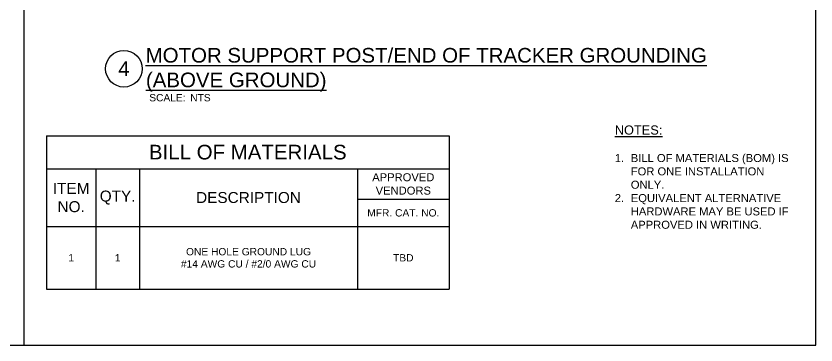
# Model space of a CAD drawing. Header units: feet. Extents: x 0.3 to 98.5, y -18.6 to 31.5.
# Drawn here: x 77.44 to 88.37, y -12.81 to -8.31 of the extents above; entities that cross this region are included whole.
import ezdxf
from ezdxf.enums import TextEntityAlignment as Align

# ---------------------------------------------------------------- set-up
doc = ezdxf.new("R2010")
doc.units = ezdxf.units.FT
doc.header["$MEASUREMENT"] = 0
doc.layers.add('G-ANNO-TEXT', color=1, linetype='Continuous')
doc.layers.add('G-ANNO-TEXT @ 1', color=1, linetype='Continuous')
doc.layers.add('G-NPLT', color=67, linetype='Continuous', plot=False)
doc.styles.add('NEI-A', font='arial.ttf')

# ---------------------------------------------------------------- blocks, each defined once
blk = doc.blocks.new('*T24')
at = {"layer": 'G-ANNO-TEXT', "color": 0, "linetype": 'ByBlock', "lineweight": -2, "transparency": 16777216}
for p, q in [((0, 0), (5.5, 0)), ((0, 0), (0, -2.095)), ((5.5, 0), (5.5, -2.095)), ((0, -0.45), (5.5, -0.45)), ((0.674, -0.45), (0.674, -2.095)), ((1.27, -0.45), (1.27, -2.095)), ((4.25, -0.45), (4.25, -2.095)), ((4.25, -0.867), (5.5, -0.867)), ((0, -1.24), (5.5, -1.24)), ((0, -2.095), (5.5, -2.095))]:
    blk.add_line(p, q, dxfattribs=at)
at = {"layer": 'G-ANNO-TEXT', "color": 0, "transparency": 16777216, "attachment_point": 5, "style": 'NEI-A'}
for s, insert, char_height, width in [('BILL OF MATERIALS', (2.75, -0.225), 0.2, 5.38), ('APPROVED VENDORS', (4.875, -0.659), 0.10938, 1.13), ('ITEM\\PNO.', (0.337, -0.845), 0.15, 0.55437), ('QTY.', (0.972, -0.845), 0.15, 0.47587), ('DESCRIPTION', (2.76, -0.845), 0.15, 2.85976), ('MFR. CAT. NO.', (4.875, -1.054), 0.1, 1.13), ('1', (0.337, -1.668), 0.1, 0.55437), ('1', (0.972, -1.668), 0.1, 0.47587), ('ONE HOLE GROUND LUG^J#14 AWG CU / #2/0 AWG CU', (2.76, -1.668), 0.1, 2.85976), ('TBD', (4.875, -1.668), 0.1, 1.13)]:
    blk.add_mtext(s, dxfattribs=dict(at, insert=insert, char_height=char_height, width=width))
blk = doc.blocks.new('DETAIL_TITLE')
blk.add_circle((0.592, -0.513), 0.25)
at = {"style": 'NEI-A'}
blk.add_attdef('DETAIL_TITLE_001', (0.91, -0.485), '', height=0.2, dxfattribs=at)
at = {"style": 'NEI-A', "flags": 8}
blk.add_attdef('#', text='', height=0.2, dxfattribs=at).set_placement((0.592, -0.511), align=Align.MIDDLE_CENTER)
at = {"style": 'NEI-A'}
for tag, p in [('SCALE:', (0.939, -0.738)), ('1"_=_', (1.547, -0.738))]:
    blk.add_attdef(tag, text='', height=0.1, dxfattribs=at).set_placement(p, align=Align.BOTTOM_LEFT)

msp = doc.modelspace()

# ---------------------------------------------------------------- linework, layer by layer
at = {"layer": 'G-NPLT'}
msp.add_line((45.09242, -12.80943), (88.37485, -12.80943), dxfattribs=at)
for points in [[(77.55425, -12.80943), (77.55425, 10.31345)], [(88.37485, -12.80943), (88.37485, 10.31345)]]:
    msp.add_lwpolyline(points, dxfattribs=at)

# ---------------------------------------------------------------- block references
msp.add_blockref('*T24', (77.86134, -9.94999))
at = {"layer": 'G-ANNO-TEXT @ 1'}
ref = msp.add_blockref('DETAIL_TITLE', (78.32654, -8.52128), dxfattribs=at)
ref.add_attrib('#', '4', dxfattribs={"layer": '0', "height": 0.2, "style": 'NEI-A'}).set_placement((78.91874, -9.03218), align=Align.MIDDLE_CENTER)
ref.add_attrib('DETAIL_TITLE_001', '%%UMOTOR SUPPORT POST/END OF TRACKER GROUNDING', (79.2157, -8.94997), dxfattribs={"layer": '0', "height": 0.2, "style": 'NEI-A'})
ref.add_attrib('SCALE:', 'SCALE:', dxfattribs={"layer": '0', "height": 0.1, "style": 'NEI-A'}).set_placement((79.26519, -9.37963), align=Align.TOP_LEFT)
ref.add_attrib('1"_=_', 'NTS', dxfattribs={"layer": '0', "height": 0.1, "style": 'NEI-A'}).set_placement((79.82492, -9.37963), align=Align.TOP_LEFT)
ref.add_attrib('DETAIL_TITLE_002', '%%U(ABOVE GROUND)', (79.21952, -9.28685), dxfattribs={"layer": '0', "height": 0.2, "style": 'NEI-A'})

# ---------------------------------------------------------------- texts
at = {"layer": 'G-ANNO-TEXT', "insert": (85.62574, -9.8091), "char_height": 0.109375, "attachment_point": 1, "style": 'NEI-A'}
msp.add_mtext_dynamic_manual_height_columns('{\\H1.1429x;\\LNOTES:}\\P\\P\\pi-0.21875,l0.21875,t0.21875;1.^IBILL OF MATERIALS (BOM) IS FOR ONE INSTALLATION ONLY.\\P2.^IEQUIVALENT ALTERNATIVE HARDWARE MAY BE USED IF APPROVED IN WRITING.', width=2.5351883, gutter_width=0.9375, heights=[1.37891], dxfattribs=at)

doc.saveas('drawing.dxf')
